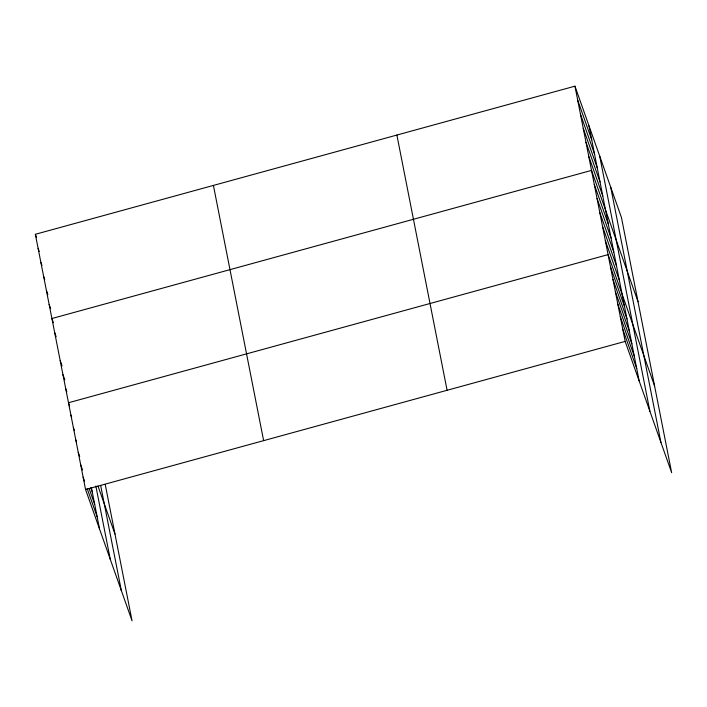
<?xml version="1.0" encoding="UTF-8"?>
<svg xmlns="http://www.w3.org/2000/svg" width="707" height="707" viewBox="0 0 707 707"><rect width="100%" height="100%" fill="white"/><g stroke="black" fill="none" stroke-linecap="round" stroke-linejoin="round"><path stroke-width="1.06" d="M105.21 484.375L132.05 620.826L85.556 489.527L35.35 234.3L574.95 86.174L621.444 217.473L671.65 472.7L625.156 341.401L574.95 86.174M85.556 489.527L625.156 341.401M577.716 100.208L591.724 139.765M580.474 114.251L594.481 153.808M583.24 128.285L597.247 167.842M585.997 142.328L600.004 181.885M588.754 156.362L602.771 195.919M638.014 301.695L591.52 170.396L51.92 318.521L53.387 322.684M594.278 184.439L608.285 223.995M597.044 198.473L611.051 238.029M599.801 212.515L613.809 252.072M602.567 226.549L616.575 266.106M605.325 240.592L619.332 280.149M654.585 385.925L608.082 254.626L68.482 402.751L69.586 405.871M610.521 267.025L624.528 306.582M612.96 279.415L626.968 318.972M615.399 291.814L629.407 331.371M617.838 304.213L631.846 343.77M620.278 316.612L634.285 356.169M622.717 329.011L636.724 368.559M35.35 234.3L36.455 237.419M38.107 248.334L39.221 251.462M40.873 262.377L41.978 265.496M43.631 276.41L44.735 279.53M46.397 290.444L47.873 294.616M49.154 304.487L50.63 308.65M54.678 332.564L56.153 336.726M60.201 360.632L62.039 365.837M62.958 374.675L64.805 379.88M65.724 388.709L66.829 391.837M97.999 486.098L114.976 534.05M70.921 415.15L71.654 417.227M73.36 427.541L74.465 430.669M75.799 439.94L76.533 442.025M78.238 452.339L79.714 456.501M90.77 487.733L92.246 491.895M80.678 464.738L82.516 469.943M89.153 488.678L94.685 504.294M83.117 477.128L84.584 481.29M87.164 488.581L97.124 516.684M610.724 187.196L660.93 442.432M599.677 156.008L649.883 411.235M588.958 125.731L639.163 380.958M396.883 135.055L447.089 390.282M213.417 185.42L263.623 440.647M100.65 485.417L121.33 590.548M95.852 486.009L110.283 559.361M91.433 487.759L99.563 529.083"/></g></svg>
